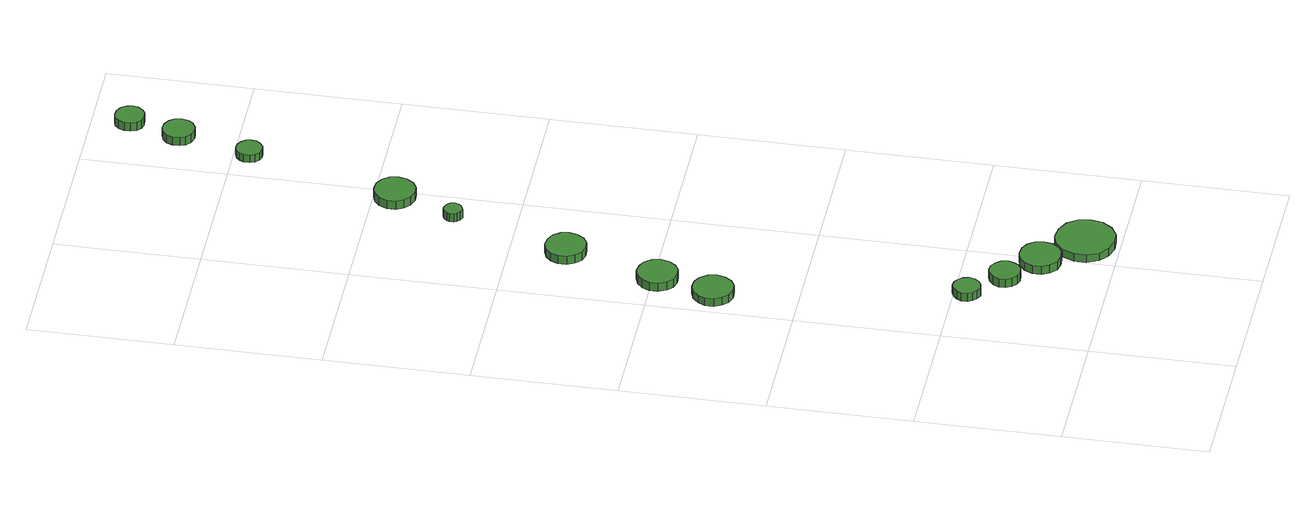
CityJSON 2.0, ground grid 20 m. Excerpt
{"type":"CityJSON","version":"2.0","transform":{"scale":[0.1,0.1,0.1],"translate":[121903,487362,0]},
"CityObjects":{
"tree1":{"type":"SolitaryVegetationObject","attributes":{"function":"something"},"geometry":[{"type":"MultiSurface","lod":"1","boundaries":[[[0,1,2,3,4,5,6,7,8,9,10,11,12,13,14]],[[15,16,17,18,19,20,21,22,23,24,25,26,27,28,29]],[[0,29,28,1]],[[1,28,27,2]],[[2,27,26,3]],[[3,26,25,4]],[[4,25,24,5]],[[5,24,23,6]],[[6,23,22,7]],[[7,22,21,8]],[[8,21,20,9]],[[9,20,19,10]],[[10,19,18,11]],[[11,18,17,12]],[[12,17,16,13]],[[13,16,15,14]],[[14,15,29,0]]]}]},
"tree2":{"type":"SolitaryVegetationObject","attributes":{"function":"something"},"geometry":[{"type":"MultiSurface","lod":"1","boundaries":[[[30,31,32,33,34,35,36,37,38,39,40,41,42,43,44]],[[45,46,47,48,49,50,51,52,53,54,55,56,57,58,59]],[[30,59,58,31]],[[31,58,57,32]],[[32,57,56,33]],[[33,56,55,34]],[[34,55,54,35]],[[35,54,53,36]],[[36,53,52,37]],[[37,52,51,38]],[[38,51,50,39]],[[39,50,49,40]],[[40,49,48,41]],[[41,48,47,42]],[[42,47,46,43]],[[43,46,45,44]],[[44,45,59,30]]]}]},
"tree3":{"type":"SolitaryVegetationObject","attributes":{"function":"something"},"geometry":[{"type":"MultiSurface","lod":"1","boundaries":[[[60,61,62,63,64,65,66,67,68,69,70,71,72,73,74]],[[75,76,77,78,79,80,81,82,83,84,85,86,87,88,89]],[[60,89,88,61]],[[61,88,87,62]],[[62,87,86,63]],[[63,86,85,64]],[[64,85,84,65]],[[65,84,83,66]],[[66,83,82,67]],[[67,82,81,68]],[[68,81,80,69]],[[69,80,79,70]],[[70,79,78,71]],[[71,78,77,72]],[[72,77,76,73]],[[73,76,75,74]],[[74,75,89,60]]]}]},
"tree4":{"type":"SolitaryVegetationObject","attributes":{"function":"something"},"geometry":[{"type":"MultiSurface","lod":"1","boundaries":[[[90,91,92,93,94,95,96,97,98,99,100,101,102,103,104]],[[105,106,107,108,109,110,111,112,113,114,115,116,117,118,119]],[[90,119,118,91]],[[91,118,117,92]],[[92,117,116,93]],[[93,116,115,94]],[[94,115,114,95]],[[95,114,113,96]],[[96,113,112,97]],[[97,112,111,98]],[[98,111,110,99]],[[99,110,109,100]],[[100,109,108,101]],[[101,108,107,102]],[[102,107,106,103]],[[103,106,105,104]],[[104,105,119,90]]]}]},
"tree5":{"type":"SolitaryVegetationObject","attributes":{"function":"something"},"geometry":[{"type":"MultiSurface","lod":"1","boundaries":[[[120,121,122,123,124,125,126,127,128,129,130,131,132,133,134]],[[135,136,137,138,139,140,141,142,143,144,145,146,147,148,149]],[[120,149,148,121]],[[121,148,147,122]],[[122,147,146,123]],[[123,146,145,124]],[[124,145,144,125]],[[125,144,143,126]],[[126,143,142,127]],[[127,142,141,128]],[[128,141,140,129]],[[129,140,139,130]],[[130,139,138,131]],[[131,138,137,132]],[[132,137,136,133]],[[133,136,135,134]],[[134,135,149,120]]]}]},
"tree6":{"type":"SolitaryVegetationObject","attributes":{"function":"something"},"geometry":[{"type":"MultiSurface","lod":"1","boundaries":[[[150,151,152,153,154,155,156,157,158,159,160,161,162,163,164]],[[165,166,167,168,169,170,171,172,173,174,175,176,177,178,179]],[[150,179,178,151]],[[151,178,177,152]],[[152,177,176,153]],[[153,176,175,154]],[[154,175,174,155]],[[155,174,173,156]],[[156,173,172,157]],[[157,172,171,158]],[[158,171,170,159]],[[159,170,169,160]],[[160,169,168,161]],[[161,168,167,162]],[[162,167,166,163]],[[163,166,165,164]],[[164,165,179,150]]]}]},
"tree7":{"type":"SolitaryVegetationObject","attributes":{"function":"something"},"geometry":[{"type":"MultiSurface","lod":"1","boundaries":[[[180,181,182,183,184,185,186,187,188,189,190,191,192,193,194]],[[195,196,197,198,199,200,201,202,203,204,205,206,207,208,209]],[[180,209,208,181]],[[181,208,207,182]],[[182,207,206,183]],[[183,206,205,184]],[[184,205,204,185]],[[185,204,203,186]],[[186,203,202,187]],[[187,202,201,188]],[[188,201,200,189]],[[189,200,199,190]],[[190,199,198,191]],[[191,198,197,192]],[[192,197,196,193]],[[193,196,195,194]],[[194,195,209,180]]]}]},
"tree8":{"type":"SolitaryVegetationObject","attributes":{"function":"something"},"geometry":[{"type":"MultiSurface","lod":"1","boundaries":[[[210,211,212,213,214,215,216,217,218,219,220,221,222,223,224]],[[225,226,227,228,229,230,231,232,233,234,235,236,237,238,239]],[[210,239,238,211]],[[211,238,237,212]],[[212,237,236,213]],[[213,236,235,214]],[[214,235,234,215]],[[215,234,233,216]],[[216,233,232,217]],[[217,232,231,218]],[[218,231,230,219]],[[219,230,229,220]],[[220,229,228,221]],[[221,228,227,222]],[[222,227,226,223]],[[223,226,225,224]],[[224,225,239,210]]]}]},
"tree9":{"type":"SolitaryVegetationObject","attributes":{"function":"something"},"geometry":[{"type":"MultiSurface","lod":"1","boundaries":[[[240,241,242,243,244,245,246,247,248,249,250,251,252,253,254]],[[255,256,257,258,259,260,261,262,263,264,265,266,267,268,269]],[[240,269,268,241]],[[241,268,267,242]],[[242,267,266,243]],[[243,266,265,244]],[[244,265,264,245]],[[245,264,263,246]],[[246,263,262,247]],[[247,262,261,248]],[[248,261,260,249]],[[249,260,259,250]],[[250,259,258,251]],[[251,258,257,252]],[[252,257,256,253]],[[253,256,255,254]],[[254,255,269,240]]]}]},
"tree10":{"type":"SolitaryVegetationObject","attributes":{"function":"something"},"geometry":[{"type":"MultiSurface","lod":"1","boundaries":[[[270,271,272,273,274,275,276,277,278,279,280,281,282,283,284]],[[285,286,287,288,289,290,291,292,293,294,295,296,297,298,299]],[[270,299,298,271]],[[271,298,297,272]],[[272,297,296,273]],[[273,296,295,274]],[[274,295,294,275]],[[275,294,293,276]],[[276,293,292,277]],[[277,292,291,278]],[[278,291,290,279]],[[279,290,289,280]],[[280,289,288,281]],[[281,288,287,282]],[[282,287,286,283]],[[283,286,285,284]],[[284,285,299,270]]]}]},
"tree11":{"type":"SolitaryVegetationObject","attributes":{"function":"something"},"geometry":[{"type":"MultiSurface","lod":"1","boundaries":[[[300,301,302,303,304,305,306,307,308,309,310,311,312,313,314]],[[315,316,317,318,319,320,321,322,323,324,325,326,327,328,329]],[[300,329,328,301]],[[301,328,327,302]],[[302,327,326,303]],[[303,326,325,304]],[[304,325,324,305]],[[305,324,323,306]],[[306,323,322,307]],[[307,322,321,308]],[[308,321,320,309]],[[309,320,319,310]],[[310,319,318,311]],[[311,318,317,312]],[[312,317,316,313]],[[313,316,315,314]],[[314,315,329,300]]]}]},
"tree12":{"type":"SolitaryVegetationObject","attributes":{"function":"something"},"geometry":[{"type":"MultiSurface","lod":"1","boundaries":[[[330,331,332,333,334,335,336,337,338,339,340,341,342,343,344]],[[345,346,347,348,349,350,351,352,353,354,355,356,357,358,359]],[[330,359,358,331]],[[331,358,357,332]],[[332,357,356,333]],[[333,356,355,334]],[[334,355,354,335]],[[335,354,353,336]],[[336,353,352,337]],[[337,352,351,338]],[[338,351,350,339]],[[339,350,349,340]],[[340,349,348,341]],[[341,348,347,342]],[[342,347,346,343]],[[343,346,345,344]],[[344,345,359,330]]]}]}
},
"vertices":[
[116,182,21],[114,190,21],[109,196,21],[103,200,21],[95,201,21],[88,198,21],[82,193,21],[79,186,21],[79,178,21],[82,171,21],[88,166,21],[95,163,21],[103,164,21],[109,168,21],[114,174,21],[114,174,8],[109,168,8],[103,164,8],[95,163,8],[88,166,8],[82,171,8],[79,178,8],[79,186,8],[82,193,8],[88,198,8],[95,201,8],[103,200,8],[109,196,8],[114,190,8],[116,182,8],
[168,139,17],[166,148,17],[161,155,17],[153,160,17],[144,161,17],[136,158,17],[129,152,17],[125,144,17],[125,135,17],[129,127,17],[136,121,17],[144,118,17],[153,119,17],[161,123,17],[166,131,17],[166,131,4],[161,123,4],[153,119,4],[144,118,4],[136,121,4],[129,127,4],[125,135,4],[125,144,4],[129,152,4],[136,158,4],[144,161,4],[153,160,4],[161,155,4],[166,148,4],[168,139,4],
[63,514,20],[61,525,20],[54,535,20],[44,541,20],[32,542,20],[21,538,20],[13,530,20],[8,520,20],[8,508,20],[13,498,20],[21,490,20],[32,486,20],[44,487,20],[54,493,20],[61,503,20],[61,503,8],[54,493,8],[44,487,8],[32,486,8],[21,490,8],[13,498,8],[8,508,8],[8,520,8],[13,530,8],[21,538,8],[32,542,8],[44,541,8],[54,535,8],[61,525,8],[63,514,8],
[217,99,19],[215,111,19],[208,120,19],[198,126,19],[186,127,19],[175,124,19],[166,116,19],[161,105,19],[161,93,19],[166,82,19],[175,74,19],[186,71,19],[198,72,19],[208,78,19],[215,87,19],[215,87,6],[208,78,6],[198,72,6],[186,71,6],[175,74,6],[166,82,6],[161,93,6],[161,105,6],[166,116,6],[175,124,6],[186,127,6],[198,126,6],[208,120,6],[215,111,6],[217,99,6],
[88,594,18],[86,605,18],[79,615,18],[69,620,18],[57,622,18],[46,618,18],[38,610,18],[33,600,18],[33,588,18],[38,577,18],[46,570,18],[57,566,18],[69,567,18],[79,573,18],[86,583,18],[86,583,5],[79,573,5],[69,567,5],[57,566,5],[46,570,5],[38,577,5],[33,588,5],[33,600,5],[38,610,5],[46,618,5],[57,622,5],[69,620,5],[79,615,5],[86,605,5],[88,594,5],
[281,47,17],[278,64,17],[268,78,17],[253,86,17],[236,88,17],[220,83,17],[207,72,17],[200,56,17],[200,39,17],[207,23,17],[220,12,17],[236,7,17],[253,8,17],[268,17,17],[278,31,17],[278,31,5],[268,17,5],[253,8,5],[236,7,5],[220,12,5],[207,23,5],[200,39,5],[200,56,5],[207,72,5],[220,83,5],[236,88,5],[253,86,5],[268,78,5],[278,64,5],[281,47,5],
[129,725,17],[127,736,17],[120,746,17],[110,751,17],[98,753,17],[87,749,17],[79,741,17],[74,731,17],[74,719,17],[79,709,17],[87,701,17],[98,697,17],[110,698,17],[120,704,17],[127,714,17],[127,714,4],[120,704,4],[110,698,4],[98,697,4],[87,701,4],[79,709,4],[74,719,4],[74,731,4],[79,741,4],[87,749,4],[98,753,4],[110,751,4],[120,746,4],[127,736,4],[129,725,4],
[168,887,18],[167,892,18],[164,896,18],[159,899,18],[154,900,18],[149,898,18],[145,894,18],[143,890,18],[143,884,18],[145,880,18],[149,876,18],[154,874,18],[159,875,18],[164,878,18],[167,882,18],[167,882,5],[164,878,5],[159,875,5],[154,874,5],[149,876,5],[145,880,5],[143,884,5],[143,890,5],[145,894,5],[149,898,5],[154,900,5],[159,899,5],[164,896,5],[167,892,5],[168,887,5],
[208,970,22],[206,982,22],[199,991,22],[189,997,22],[177,998,22],[166,995,22],[157,987,22],[152,976,22],[152,964,22],[157,954,22],[166,946,22],[177,942,22],[189,943,22],[199,949,22],[206,959,22],[206,959,9],[199,949,9],[189,943,9],[177,942,9],[166,946,9],[157,954,9],[152,964,9],[152,976,9],[157,987,9],[166,995,9],[177,998,9],[189,997,9],[199,991,9],[206,982,9],[208,970,9],
[259,1178,21],[258,1185,21],[253,1191,21],[247,1195,21],[239,1196,21],[232,1193,21],[227,1188,21],[224,1182,21],[224,1174,21],[227,1167,21],[232,1162,21],[239,1160,21],[247,1161,21],[253,1165,21],[258,1171,21],[258,1171,9],[253,1165,9],[247,1161,9],[239,1160,9],[232,1162,9],[227,1167,9],[224,1174,9],[224,1182,9],[227,1188,9],[232,1193,9],[239,1196,9],[247,1195,9],[253,1191,9],[258,1185,9],[259,1178,9],
[295,1279,18],[293,1288,18],[288,1295,18],[280,1300,18],[271,1301,18],[262,1298,18],[255,1292,18],[252,1284,18],[252,1274,18],[255,1266,18],[262,1260,18],[271,1257,18],[280,1258,18],[288,1263,18],[293,1270,18],[293,1270,5],[288,1263,5],[280,1258,5],[271,1257,5],[262,1260,5],[255,1266,5],[252,1274,5],[252,1284,5],[255,1292,5],[262,1298,5],[271,1301,5],[280,1300,5],[288,1295,5],[293,1288,5],[295,1279,5],
[316,1349,16],[314,1357,16],[309,1364,16],[302,1368,16],[293,1369,16],[285,1367,16],[279,1361,16],[276,1353,16],[276,1345,16],[279,1337,16],[285,1331,16],[293,1329,16],[302,1330,16],[309,1334,16],[314,1341,16],[314,1341,3],[309,1334,3],[302,1330,3],[293,1329,3],[285,1331,3],[279,1337,3],[276,1345,3],[276,1353,3],[279,1361,3],[285,1367,3],[293,1369,3],[302,1368,3],[309,1364,3],[314,1357,3],[316,1349,3]
]}
